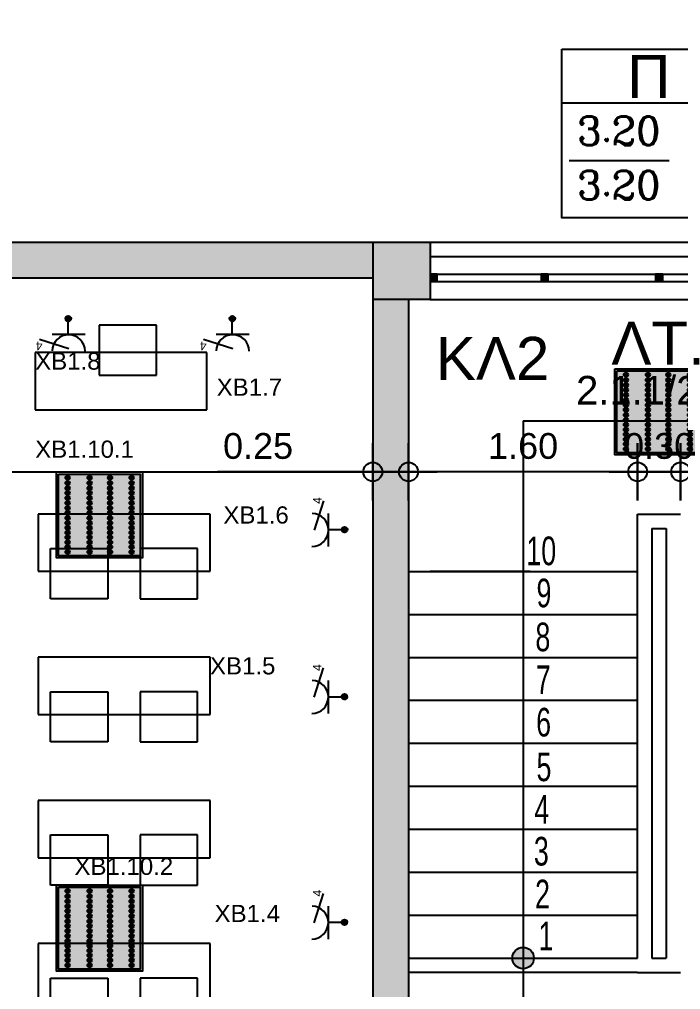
# Model space of a CAD drawing. Header units: metres. Extents: x 0 to 132, y -109 to 310.
# Drawn here: x 26.75 to 31.37, y 201.95 to 208.73 of the extents above; entities that cross this region are included whole.
import ezdxf

# ---------------------------------------------------------------- set-up
doc = ezdxf.new("R2010")
doc.units = ezdxf.units.M
doc.header["$LTSCALE"] = 0.036
doc.layers.get('0').update_dxf_attribs({"color": 252})
doc.layers.get('Defpoints').update_dxf_attribs({"color": 252})
for name, color, linetype in [('arxitektonika', 254, 'Continuous'), ('DIMBLK', 252, 'Continuous'), ('electext', 20, 'Continuous'), ('Epipla', 252, 'Continuous'), ('HLEK-SYMBOL', 3, 'Continuous'), ('HLEK_FL001_SYMBOLS', 230, 'Continuous'), ('mihanologika text', 20, 'Continuous'), ('Parathira', 252, 'Continuous')]:
    doc.layers.add(name, color=color, linetype=linetype)
doc.styles.add('COMU-C', font='ugcompl.shx', dxfattribs={"width": 0.7})
doc.styles.add('COMU-N', font='arial.ttf')
doc.styles.get("Standard").update_dxf_attribs({"font": 'arial.ttf'})
doc.dimstyles.new('CADWDOT', dxfattribs={"dimscale": 0.1, "dimtxt": 1.8, "dimasz": 0.08, "dimexe": 2, "dimexo": 0, "dimgap": 0.09, "dimtad": 0, "dimrnd": 0.001, "dimzin": 0, "dimdsep": 46, "dimtxsty": 'Standard', "dimblk1": 'ARTDIM', "dimblk2": 'ARTDIM', "dimsah": 1, "dimcen": 0.09, "dimdle": 0.05, "dimse1": 1, "dimse2": 1, "dimadec": 0, "dimazin": 0, "dimtfac": 1, "dimtmove": 0, "dimatfit": 3, "dimldrblk": 'ARTDIM', "dimfxl": 2, "dimtvp": 0.9999, "dimtolj": 1, "dimtzin": 0, "dimarcsym": 0})

# ---------------------------------------------------------------- blocks, each defined once
blk = doc.blocks.new('ARTDIM')
at = {"layer": 'DIMBLK'}
for p, q in [((0, -24.9975), (0, 24.9975)), ((-24.9975, 0), (24.9975, 0))]:
    blk.add_line(p, q, dxfattribs=at)
blk.add_circle((0, 0), 8.25, dxfattribs=at)
blk = doc.blocks.new('*D567')
at = {"layer": 'arxitektonika', "color": 0, "lineweight": -2}
blk.add_line((11.4262, 212.2326), (55.1102, 212.2326), dxfattribs=at)
at = {"layer": 'Defpoints', "color": 0, "transparency": 16777216}
for p in [(55.1182, 212.2326), (11.4182, 207.9823), (55.1182, 207.9823)]:
    blk.add_point(p, dxfattribs=at)
at = {"layer": 'arxitektonika', "color": 0, "lineweight": -2, "xscale": 0.008, "yscale": 0.008, "zscale": 0.008, "rotation": 180}
blk.add_blockref('ARTDIM', (11.4182, 212.2326), dxfattribs=at)
at = {"layer": 'arxitektonika', "color": 0, "lineweight": -2, "xscale": 0.008, "yscale": 0.008, "zscale": 0.008}
blk.add_blockref('ARTDIM', (55.1182, 212.2326), dxfattribs=at)
at = {"layer": 'arxitektonika', "color": 0, "insert": (33.2682, 212.4126), "char_height": 0.18, "attachment_point": 5}
blk.add_mtext('\\A1;43.70', dxfattribs=at)
blk = doc.blocks.new('A$C3D465094')
at = {"layer": 'Parathira'}
for p, q in [((0.175, 0), (0.175, -3.2)), ((0.225, 0), (0.175, 0)), ((0.175, 0), (0.175, -0.05)), ((0.185, 0), (0.185, -0.05)), ((0.195, 0), (0.195, -0.05)), ((0.205, 0), (0.205, -0.05)), ((0.215, 0), (0.215, -0.05)), ((0.225, 0), (0.225, -3.2)), ((0.225, -0.05), (0.225, 0)), ((0.175, -0.05), (0.225, -0.05)), ((0.225, -0.775), (0.175, -0.775)), ((0.175, -0.775), (0.175, -0.825)), ((0.185, -0.775), (0.185, -0.825)), ((0.195, -0.775), (0.195, -0.825)), ((0.205, -0.775), (0.205, -0.825)), ((0.215, -0.775), (0.215, -0.825)), ((0.225, -0.825), (0.225, -0.775)), ((0.175, -0.825), (0.225, -0.825)), ((0.225, -1.575), (0.175, -1.575)), ((0.175, -1.575), (0.175, -1.625)), ((0.175, -1.625), (0.225, -1.625)), ((0.185, -1.575), (0.185, -1.625)), ((0.195, -1.575), (0.195, -1.625)), ((0.205, -1.575), (0.205, -1.625)), ((0.215, -1.575), (0.215, -1.625)), ((0.225, -1.625), (0.225, -1.575)), ((0.225, -2.375), (0.175, -2.375)), ((0.175, -2.375), (0.175, -2.425)), ((0.175, -2.425), (0.225, -2.425)), ((0.185, -2.375), (0.185, -2.425)), ((0.195, -2.375), (0.195, -2.425)), ((0.205, -2.375), (0.205, -2.425)), ((0.215, -2.375), (0.215, -2.425)), ((0.225, -2.425), (0.225, -2.375)), ((0.225, -3.15), (0.175, -3.15)), ((0.175, -3.15), (0.175, -3.2)), ((0.185, -3.15), (0.185, -3.2)), ((0.195, -3.15), (0.195, -3.2)), ((0.205, -3.15), (0.205, -3.2)), ((0.215, -3.15), (0.215, -3.2)), ((0.225, -3.2), (0.225, -3.15)), ((0.175, -3.2), (0.225, -3.2))]:
    blk.add_line(p, q, dxfattribs=at)
blk = doc.blocks.new('*D686')
at = {"layer": 'arxitektonika', "color": 0, "lineweight": -2}
blk.add_line((31.0602, 205.5675), (29.4762, 205.5675), dxfattribs=at)
at = {"layer": 'Defpoints', "color": 0, "transparency": 16777216}
for p in [(29.4682, 205.5675), (29.4682, 202.1725), (31.0682, 202.1725)]:
    blk.add_point(p, dxfattribs=at)
at = {"layer": 'arxitektonika', "color": 0, "lineweight": -2, "xscale": 0.008, "yscale": 0.008, "zscale": 0.008, "rotation": 180}
blk.add_blockref('ARTDIM', (29.4682, 205.5675), dxfattribs=at)
at = {"layer": 'arxitektonika', "color": 0, "lineweight": -2, "xscale": 0.008, "yscale": 0.008, "zscale": 0.008}
blk.add_blockref('ARTDIM', (31.0682, 205.5675), dxfattribs=at)
at = {"layer": 'arxitektonika', "color": 0, "insert": (30.2682, 205.7475), "char_height": 0.18, "attachment_point": 5}
blk.add_mtext('\\A1;1.60', dxfattribs=at)
blk = doc.blocks.new('*D687')
at = {"layer": 'arxitektonika', "color": 0, "lineweight": -2}
blk.add_line((31.0762, 205.5675), (31.3602, 205.5675), dxfattribs=at)
at = {"layer": 'Defpoints', "color": 0, "transparency": 16777216}
for p in [(31.3682, 205.5675), (31.0682, 205.2725), (31.3682, 205.2725)]:
    blk.add_point(p, dxfattribs=at)
at = {"layer": 'arxitektonika', "color": 0, "lineweight": -2, "xscale": 0.008, "yscale": 0.008, "zscale": 0.008, "rotation": 180}
blk.add_blockref('ARTDIM', (31.0682, 205.5675), dxfattribs=at)
at = {"layer": 'arxitektonika', "color": 0, "lineweight": -2, "xscale": 0.008, "yscale": 0.008, "zscale": 0.008}
blk.add_blockref('ARTDIM', (31.3682, 205.5675), dxfattribs=at)
at = {"layer": 'arxitektonika', "color": 0, "insert": (31.2182, 205.7475), "char_height": 0.18, "attachment_point": 5}
blk.add_mtext('\\A1;0.30', dxfattribs=at)
blk = doc.blocks.new('*D688')
at = {"layer": 'arxitektonika', "color": 0, "lineweight": -2}
blk.add_line((31.3762, 205.5675), (32.9602, 205.5675), dxfattribs=at)
at = {"layer": 'Defpoints', "color": 0, "transparency": 16777216}
for p in [(32.9682, 205.5675), (31.3682, 205.2725), (32.9682, 205.2725)]:
    blk.add_point(p, dxfattribs=at)
at = {"layer": 'arxitektonika', "color": 0, "lineweight": -2, "xscale": 0.008, "yscale": 0.008, "zscale": 0.008, "rotation": 180}
blk.add_blockref('ARTDIM', (31.3682, 205.5675), dxfattribs=at)
at = {"layer": 'arxitektonika', "color": 0, "lineweight": -2, "xscale": 0.008, "yscale": 0.008, "zscale": 0.008}
blk.add_blockref('ARTDIM', (32.9682, 205.5675), dxfattribs=at)
at = {"layer": 'arxitektonika', "color": 0, "insert": (32.1682, 205.7475), "char_height": 0.18, "attachment_point": 5}
blk.add_mtext('\\A1;1.60', dxfattribs=at)
blk = doc.blocks.new('*D691')
at = {"layer": 'arxitektonika', "color": 0, "lineweight": -2}
blk.add_line((22.3262, 205.5675), (29.2102, 205.5675), dxfattribs=at)
at = {"layer": 'Defpoints', "color": 0, "transparency": 16777216}
for p in [(22.3182, 206.319), (29.2182, 206.319), (29.2182, 205.5675)]:
    blk.add_point(p, dxfattribs=at)
at = {"layer": 'arxitektonika', "color": 0, "lineweight": -2, "xscale": 0.008, "yscale": 0.008, "zscale": 0.008, "rotation": 180}
blk.add_blockref('ARTDIM', (22.3182, 205.5675), dxfattribs=at)
at = {"layer": 'arxitektonika', "color": 0, "lineweight": -2, "xscale": 0.008, "yscale": 0.008, "zscale": 0.008}
blk.add_blockref('ARTDIM', (29.2182, 205.5675), dxfattribs=at)
at = {"layer": 'arxitektonika', "color": 0, "insert": (25.7682, 205.7475), "char_height": 0.18, "attachment_point": 5}
blk.add_mtext('\\A1;6.90', dxfattribs=at)
blk = doc.blocks.new('*D692')
at = {"layer": 'arxitektonika', "color": 0, "lineweight": -2}
for p, q in [((29.2182, 205.5675), (28.1338, 205.5675)), ((29.4602, 205.5675), (29.2262, 205.5675))]:
    blk.add_line(p, q, dxfattribs=at)
at = {"layer": 'Defpoints', "color": 0, "transparency": 16777216}
for p in [(29.2182, 206.4502), (29.4682, 206.4502), (29.2182, 205.5675)]:
    blk.add_point(p, dxfattribs=at)
at = {"layer": 'arxitektonika', "color": 0, "lineweight": -2, "xscale": 0.008, "yscale": 0.008, "zscale": 0.008, "rotation": 180}
blk.add_blockref('ARTDIM', (29.2182, 205.5675), dxfattribs=at)
at = {"layer": 'arxitektonika', "color": 0, "lineweight": -2, "xscale": 0.008, "yscale": 0.008, "zscale": 0.008}
blk.add_blockref('ARTDIM', (29.4682, 205.5675), dxfattribs=at)
at = {"layer": 'arxitektonika', "color": 0, "insert": (28.4171, 205.7475), "char_height": 0.18, "attachment_point": 5}
blk.add_mtext('\\A1;0.25', dxfattribs=at)
blk = doc.blocks.new('A$C5883325D')
at = {"layer": 'Epipla'}
for p, q in [((1.1745, -1.3258), (0.7745, -1.3258)), ((0.7745, -1.3258), (0.7745, -2.5258)), ((1.1745, -2.5258), (1.1745, -1.3258)), ((1.9027, -1.3048), (1.9027, -2.5048)), ((2.3027, -1.3048), (1.9027, -1.3048)), ((2.3027, -2.5048), (2.3027, -1.3048)), ((2.9027, -1.3048), (2.9027, -2.5048)), ((3.3027, -1.3048), (2.9027, -1.3048)), ((3.3027, -2.5048), (3.3027, -1.3048)), ((3.9027, -1.3048), (3.9027, -2.5048)), ((4.3027, -1.3048), (3.9027, -1.3048)), ((4.3027, -2.5048), (4.3027, -1.3048)), ((4.9027, -1.3048), (4.9027, -2.5048)), ((5.3027, -1.3048), (4.9027, -1.3048)), ((5.3027, -2.5048), (5.3027, -1.3048)), ((6.3027, -1.3048), (5.9027, -1.3048)), ((5.9027, -1.3048), (5.9027, -2.5048)), ((6.3027, -2.5048), (6.3027, -1.3048)), ((2.144, -1.3918), (2.144, -1.7918)), ((2.494, -1.3918), (2.144, -1.3918)), ((2.494, -1.7918), (2.494, -1.3918)), ((3.144, -1.3918), (3.144, -1.7918)), ((3.494, -1.3918), (3.144, -1.3918)), ((3.494, -1.7918), (3.494, -1.3918)), ((4.144, -1.3918), (4.144, -1.7918)), ((4.494, -1.3918), (4.144, -1.3918)), ((4.494, -1.7918), (4.494, -1.3918)), ((5.144, -1.3918), (5.144, -1.7918)), ((5.494, -1.3918), (5.144, -1.3918)), ((5.494, -1.7918), (5.494, -1.3918)), ((6.494, -1.3918), (6.144, -1.3918)), ((6.144, -1.3918), (6.144, -1.7918)), ((6.494, -1.7918), (6.494, -1.3918)), ((0.9333, -1.6784), (0.5833, -1.6784)), ((0.5833, -1.6784), (0.5833, -2.0784)), ((0.9333, -2.0784), (0.9333, -1.6784)), ((2.144, -1.7918), (2.494, -1.7918)), ((3.144, -1.7918), (3.494, -1.7918)), ((4.144, -1.7918), (4.494, -1.7918)), ((5.144, -1.7918), (5.494, -1.7918)), ((6.144, -1.7918), (6.494, -1.7918)), ((2.144, -2.0179), (2.494, -2.0179)), ((2.144, -2.4179), (2.144, -2.0179)), ((2.494, -2.0179), (2.494, -2.4179)), ((3.144, -2.0179), (3.494, -2.0179)), ((3.144, -2.4179), (3.144, -2.0179)), ((3.494, -2.0179), (3.494, -2.4179)), ((4.144, -2.0179), (4.494, -2.0179)), ((4.144, -2.4179), (4.144, -2.0179)), ((4.494, -2.0179), (4.494, -2.4179)), ((5.144, -2.0179), (5.494, -2.0179)), ((5.144, -2.4179), (5.144, -2.0179)), ((5.494, -2.0179), (5.494, -2.4179)), ((6.144, -2.4179), (6.144, -2.0179)), ((6.144, -2.0179), (6.494, -2.0179)), ((6.494, -2.0179), (6.494, -2.4179)), ((0.5833, -2.0784), (0.9333, -2.0784)), ((2.494, -2.4179), (2.144, -2.4179)), ((3.494, -2.4179), (3.144, -2.4179)), ((4.494, -2.4179), (4.144, -2.4179)), ((5.494, -2.4179), (5.144, -2.4179)), ((6.494, -2.4179), (6.144, -2.4179)), ((1.9027, -2.5048), (2.3027, -2.5048)), ((2.9027, -2.5048), (3.3027, -2.5048)), ((3.9027, -2.5048), (4.3027, -2.5048)), ((4.9027, -2.5048), (5.3027, -2.5048)), ((5.9027, -2.5048), (6.3027, -2.5048)), ((0.7745, -2.5258), (1.1745, -2.5258)), ((2.3027, -3.2048), (1.9027, -3.2048)), ((1.9027, -3.2048), (1.9027, -4.4048)), ((2.3027, -4.4048), (2.3027, -3.2048)), ((3.3027, -3.2048), (2.9027, -3.2048)), ((2.9027, -3.2048), (2.9027, -4.4048)), ((3.3027, -4.4048), (3.3027, -3.2048)), ((4.3027, -3.2048), (3.9027, -3.2048)), ((3.9027, -3.2048), (3.9027, -4.4048)), ((4.3027, -4.4048), (4.3027, -3.2048)), ((5.3027, -3.2048), (4.9027, -3.2048)), ((4.9027, -3.2048), (4.9027, -4.4048)), ((5.3027, -4.4048), (5.3027, -3.2048)), ((5.9027, -3.2048), (5.9027, -4.4048)), ((6.3027, -3.2048), (5.9027, -3.2048)), ((6.3027, -4.4048), (6.3027, -3.2048)), ((2.494, -3.2918), (2.144, -3.2918)), ((2.144, -3.2918), (2.144, -3.6918)), ((2.494, -3.6918), (2.494, -3.2918)), ((3.494, -3.2918), (3.144, -3.2918)), ((3.144, -3.2918), (3.144, -3.6918)), ((3.494, -3.6918), (3.494, -3.2918)), ((4.494, -3.2918), (4.144, -3.2918)), ((4.144, -3.2918), (4.144, -3.6918)), ((4.494, -3.6918), (4.494, -3.2918)), ((5.494, -3.2918), (5.144, -3.2918)), ((5.144, -3.2918), (5.144, -3.6918)), ((5.494, -3.6918), (5.494, -3.2918)), ((6.144, -3.2918), (6.144, -3.6918)), ((6.494, -3.2918), (6.144, -3.2918)), ((6.494, -3.6918), (6.494, -3.2918)), ((2.144, -3.6918), (2.494, -3.6918)), ((3.144, -3.6918), (3.494, -3.6918)), ((4.144, -3.6918), (4.494, -3.6918)), ((5.144, -3.6918), (5.494, -3.6918)), ((6.144, -3.6918), (6.494, -3.6918)), ((2.144, -4.3179), (2.144, -3.9179)), ((2.144, -3.9179), (2.494, -3.9179)), ((2.494, -3.9179), (2.494, -4.3179)), ((3.144, -4.3179), (3.144, -3.9179)), ((3.144, -3.9179), (3.494, -3.9179)), ((3.494, -3.9179), (3.494, -4.3179)), ((4.144, -4.3179), (4.144, -3.9179)), ((4.144, -3.9179), (4.494, -3.9179)), ((4.494, -3.9179), (4.494, -4.3179)), ((5.144, -4.3179), (5.144, -3.9179)), ((5.144, -3.9179), (5.494, -3.9179)), ((5.494, -3.9179), (5.494, -4.3179)), ((6.144, -3.9179), (6.494, -3.9179)), ((6.144, -4.3179), (6.144, -3.9179)), ((6.494, -3.9179), (6.494, -4.3179)), ((2.494, -4.3179), (2.144, -4.3179)), ((3.494, -4.3179), (3.144, -4.3179)), ((4.494, -4.3179), (4.144, -4.3179)), ((5.494, -4.3179), (5.144, -4.3179)), ((6.494, -4.3179), (6.144, -4.3179)), ((1.9027, -4.4048), (2.3027, -4.4048)), ((2.9027, -4.4048), (3.3027, -4.4048)), ((3.9027, -4.4048), (4.3027, -4.4048)), ((4.9027, -4.4048), (5.3027, -4.4048)), ((5.9027, -4.4048), (6.3027, -4.4048)), ((2.3027, -5.1048), (1.9027, -5.1048)), ((1.9027, -5.1048), (1.9027, -6.3048)), ((2.3027, -6.3048), (2.3027, -5.1048)), ((3.3027, -5.1048), (2.9027, -5.1048)), ((2.9027, -5.1048), (2.9027, -6.3048)), ((3.3027, -6.3048), (3.3027, -5.1048)), ((4.3027, -5.1048), (3.9027, -5.1048)), ((3.9027, -5.1048), (3.9027, -6.3048)), ((4.3027, -6.3048), (4.3027, -5.1048)), ((5.3027, -5.1048), (4.9027, -5.1048)), ((4.9027, -5.1048), (4.9027, -6.3048)), ((5.3027, -6.3048), (5.3027, -5.1048)), ((5.9027, -5.1048), (5.9027, -6.3048)), ((6.3027, -5.1048), (5.9027, -5.1048)), ((6.3027, -6.3048), (6.3027, -5.1048)), ((2.494, -5.1918), (2.144, -5.1918)), ((2.144, -5.1918), (2.144, -5.5918)), ((2.494, -5.5918), (2.494, -5.1918)), ((3.494, -5.1918), (3.144, -5.1918)), ((3.144, -5.1918), (3.144, -5.5918)), ((3.494, -5.5918), (3.494, -5.1918)), ((4.494, -5.1918), (4.144, -5.1918)), ((4.144, -5.1918), (4.144, -5.5918)), ((4.494, -5.5918), (4.494, -5.1918)), ((5.494, -5.1918), (5.144, -5.1918)), ((5.144, -5.1918), (5.144, -5.5918)), ((5.494, -5.5918), (5.494, -5.1918)), ((6.144, -5.1918), (6.144, -5.5918)), ((6.494, -5.1918), (6.144, -5.1918)), ((6.494, -5.5918), (6.494, -5.1918)), ((2.144, -5.5918), (2.494, -5.5918)), ((3.144, -5.5918), (3.494, -5.5918)), ((4.144, -5.5918), (4.494, -5.5918)), ((5.144, -5.5918), (5.494, -5.5918)), ((6.144, -5.5918), (6.494, -5.5918)), ((2.144, -6.2179), (2.144, -5.8179)), ((2.144, -5.8179), (2.494, -5.8179)), ((2.494, -5.8179), (2.494, -6.2179)), ((3.144, -6.2179), (3.144, -5.8179)), ((3.144, -5.8179), (3.494, -5.8179)), ((3.494, -5.8179), (3.494, -6.2179)), ((4.144, -6.2179), (4.144, -5.8179)), ((4.144, -5.8179), (4.494, -5.8179)), ((4.494, -5.8179), (4.494, -6.2179)), ((5.144, -6.2179), (5.144, -5.8179)), ((5.144, -5.8179), (5.494, -5.8179)), ((5.494, -5.8179), (5.494, -6.2179)), ((6.144, -5.8179), (6.494, -5.8179)), ((6.144, -6.2179), (6.144, -5.8179)), ((6.494, -5.8179), (6.494, -6.2179)), ((2.494, -6.2179), (2.144, -6.2179)), ((3.494, -6.2179), (3.144, -6.2179)), ((4.494, -6.2179), (4.144, -6.2179)), ((5.494, -6.2179), (5.144, -6.2179)), ((6.494, -6.2179), (6.144, -6.2179)), ((1.9027, -6.3048), (2.3027, -6.3048)), ((2.9027, -6.3048), (3.3027, -6.3048)), ((3.9027, -6.3048), (4.3027, -6.3048)), ((4.9027, -6.3048), (5.3027, -6.3048)), ((5.9027, -6.3048), (6.3027, -6.3048))]:
    blk.add_line(p, q, dxfattribs=at)
blk = doc.blocks.new('gJ6_a14')
at = {"linetype": 'Continuous'}
for p, q in [((-0.1176, 0.1119), (0.113, 0.1119)), ((0, 0.1119), (0, 0))]:
    blk.add_line(p, q, dxfattribs=at)
blk.add_arc((-0.0023, 0.2279), 0.1153, 180, 358.95657, dxfattribs=at)
blk = doc.blocks.new('*X789')
at = {"color": 0}
for p, q in [((15.598, 2.587), (15.737, 2.727)), ((15.598, 2.622), (15.702, 2.727)), ((15.601, 2.607), (15.609, 2.616)), ((15.604, 2.646), (15.605, 2.647)), ((15.605, 2.559), (15.765, 2.719)), ((15.609, 2.652), (15.618, 2.66)), ((15.614, 2.621), (15.623, 2.63)), ((15.617, 2.536), (15.789, 2.707)), ((15.623, 2.665), (15.631, 2.674)), ((15.627, 2.634), (15.636, 2.643)), ((15.631, 2.603), (15.64, 2.612)), ((15.633, 2.516), (15.808, 2.691)), ((15.636, 2.678), (15.645, 2.687)), ((15.64, 2.647), (15.649, 2.656)), ((15.645, 2.616), (15.654, 2.625)), ((15.649, 2.691), (15.658, 2.7)), ((15.653, 2.501), (15.824, 2.672)), ((15.654, 2.66), (15.662, 2.669)), ((15.658, 2.63), (15.667, 2.638)), ((15.662, 2.705), (15.671, 2.714)), ((15.662, 2.599), (15.671, 2.607)), ((15.667, 2.674), (15.676, 2.683)), ((15.671, 2.643), (15.68, 2.652)), ((15.676, 2.718), (15.678, 2.721)), ((15.676, 2.489), (15.836, 2.648)), ((15.676, 2.612), (15.685, 2.621)), ((15.68, 2.687), (15.689, 2.696)), ((15.685, 2.656), (15.693, 2.665)), ((15.689, 2.625), (15.698, 2.634)), ((15.693, 2.7), (15.702, 2.709)), ((15.698, 2.669), (15.707, 2.678)), ((15.702, 2.638), (15.711, 2.647)), ((15.705, 2.482), (15.843, 2.62)), ((15.707, 2.714), (15.715, 2.722)), ((15.707, 2.607), (15.715, 2.616)), ((15.711, 2.683), (15.72, 2.691)), ((15.715, 2.652), (15.724, 2.66)), ((15.72, 2.727), (15.721, 2.728)), ((15.72, 2.621), (15.729, 2.63)), ((15.724, 2.696), (15.733, 2.705)), ((15.729, 2.665), (15.738, 2.674)), ((15.733, 2.634), (15.742, 2.643)), ((15.738, 2.709), (15.746, 2.718)), ((15.738, 2.603), (15.746, 2.612)), ((15.742, 2.678), (15.751, 2.687)), ((15.746, 2.647), (15.755, 2.656)), ((15.751, 2.722), (15.752, 2.724)), ((15.751, 2.616), (15.76, 2.625)), ((15.755, 2.691), (15.764, 2.7)), ((15.76, 2.66), (15.768, 2.669)), ((15.764, 2.63), (15.773, 2.638)), ((15.768, 2.705), (15.777, 2.714)), ((15.768, 2.599), (15.777, 2.607)), ((15.773, 2.674), (15.782, 2.683)), ((15.777, 2.643), (15.786, 2.652)), ((15.782, 2.612), (15.791, 2.621)), ((15.786, 2.687), (15.795, 2.696)), ((15.791, 2.656), (15.799, 2.665)), ((15.795, 2.625), (15.804, 2.634)), ((15.804, 2.669), (15.813, 2.678)), ((15.808, 2.638), (15.817, 2.647)), ((15.813, 2.607), (15.822, 2.616)), ((15.822, 2.652), (15.83, 2.66)), ((15.826, 2.621), (15.835, 2.63)), ((15.839, 2.634), (15.84, 2.635)), ((15.605, 2.577), (15.614, 2.585)), ((15.611, 2.547), (15.618, 2.554)), ((15.618, 2.59), (15.627, 2.599)), ((15.623, 2.559), (15.631, 2.568)), ((15.627, 2.528), (15.636, 2.537)), ((15.636, 2.572), (15.645, 2.581)), ((15.64, 2.541), (15.649, 2.55)), ((15.645, 2.51), (15.654, 2.519)), ((15.649, 2.585), (15.658, 2.594)), ((15.654, 2.554), (15.662, 2.563)), ((15.658, 2.523), (15.667, 2.532)), ((15.664, 2.494), (15.671, 2.501)), ((15.667, 2.568), (15.676, 2.577)), ((15.671, 2.537), (15.68, 2.546)), ((15.676, 2.506), (15.685, 2.515)), ((15.68, 2.581), (15.689, 2.59)), ((15.685, 2.55), (15.693, 2.559)), ((15.689, 2.519), (15.698, 2.528)), ((15.693, 2.594), (15.702, 2.603)), ((15.693, 2.488), (15.702, 2.497)), ((15.698, 2.563), (15.707, 2.572)), ((15.702, 2.532), (15.711, 2.541)), ((15.707, 2.501), (15.715, 2.51)), ((15.711, 2.577), (15.72, 2.585)), ((15.715, 2.546), (15.724, 2.554)), ((15.72, 2.515), (15.729, 2.523)), ((15.724, 2.59), (15.733, 2.599)), ((15.724, 2.484), (15.733, 2.493)), ((15.729, 2.559), (15.738, 2.568)), ((15.733, 2.528), (15.742, 2.537)), ((15.738, 2.497), (15.746, 2.506)), ((15.741, 2.482), (15.842, 2.584)), ((15.742, 2.572), (15.751, 2.581)), ((15.746, 2.541), (15.755, 2.55)), ((15.751, 2.51), (15.76, 2.519)), ((15.755, 2.585), (15.764, 2.594)), ((15.76, 2.554), (15.768, 2.563)), ((15.764, 2.523), (15.773, 2.532)), ((15.768, 2.493), (15.777, 2.501)), ((15.773, 2.568), (15.782, 2.577)), ((15.777, 2.537), (15.786, 2.546)), ((15.782, 2.506), (15.791, 2.515)), ((15.786, 2.581), (15.795, 2.59)), ((15.791, 2.55), (15.799, 2.559)), ((15.795, 2.519), (15.804, 2.528)), ((15.799, 2.594), (15.808, 2.603)), ((15.804, 2.563), (15.813, 2.572)), ((15.808, 2.532), (15.817, 2.541)), ((15.817, 2.577), (15.826, 2.585)), ((15.822, 2.546), (15.83, 2.554)), ((15.83, 2.59), (15.839, 2.599)), ((15.835, 2.559), (15.835, 2.56)), ((15.844, 2.603), (15.844, 2.603))]:
    blk.add_line(p, q, dxfattribs=at)
blk = doc.blocks.new('GJ6_A78')
at = {"layer": 'HLEK-SYMBOL', "color": 0, "linetype": 'Continuous'}
blk.add_circle((0, 0), 0.0989, dxfattribs=at)
at = {"layer": 'HLEK-SYMBOL', "color": 0, "xscale": 0.8, "yscale": 0.8, "zscale": 0.8}
blk.add_blockref('*X789', (-12.576, -2.084), dxfattribs=at)
blk = doc.blocks.new('priza')
at = {"layer": 'HLEK_FL001_SYMBOLS', "rotation": 180}
blk.add_blockref('gJ6_a14', (87.4, -100.4952), dxfattribs=at)
at = {"layer": 'HLEK_FL001_SYMBOLS', "xscale": 0.1951472641207488, "yscale": 0.1951472641207488, "zscale": 0.1951472641207488}
blk.add_blockref('GJ6_A78', (87.4, -100.4953), dxfattribs=at)
blk = doc.blocks.new('priza tetrapli')
at = {"layer": 'HLEK_FL001_SYMBOLS', "ltscale": 5}
blk.add_line((444.1264, -18.901), (444.3314, -18.9664), dxfattribs=at)
at = {"layer": 'HLEK_FL001_SYMBOLS', "rotation": 180}
blk.add_blockref('priza', (531.5297, -119.6074), dxfattribs=at)
at = {"layer": 'HLEK_FL001_SYMBOLS', "ltscale": 5}
blk.add_text('4', height=0.06, dxfattribs=at).set_placement((444.3099, -18.9515))
blk = doc.blocks.new('panel led 4x16W 60x60cm acrylic')
at = {"layer": 'HLEK_FL001_SYMBOLS', "linetype": 'Continuous', "lineweight": 0}
h = blk.add_hatch(color=201, dxfattribs=at)
h.dxf.hatch_style = 1
h.paths.add_polyline_path([(45.4184, 65.5575), (45.4184, 64.9863), (45.9896, 64.9863), (45.9896, 65.5575)])
h.paths.add_polyline_path([(45.6208, 65.3554, -1), (45.6508, 65.3554, -1)], flags=16)
h.paths.add_polyline_path([(45.6208, 65.3904, -1), (45.6508, 65.3904, -1)], flags=16)
h.paths.add_polyline_path([(45.7936, 65.3554, -1), (45.7636, 65.3554, -1)], flags=16)
h.paths.add_polyline_path([(45.7636, 65.3904, -1), (45.7936, 65.3904, -1)], flags=16)
h.paths.add_polyline_path([(45.6508, 65.3202, -1), (45.6208, 65.3202, -1)], flags=16)
h.paths.add_polyline_path([(45.7936, 65.3202, -1), (45.7636, 65.3202, -1)], flags=16)
h.paths.add_polyline_path([(45.6208, 65.4249, -1), (45.6508, 65.4249, -1)], flags=16)
h.paths.add_polyline_path([(45.7636, 65.4249, -1), (45.7936, 65.4249, -1)], flags=16)
h.paths.add_polyline_path([(45.6508, 65.2864, -1), (45.6208, 65.2864, -1)], flags=16)
h.paths.add_polyline_path([(45.7936, 65.2864, -1), (45.7636, 65.2864, -1)], flags=16)
h.paths.add_polyline_path([(45.6208, 65.4586, -1), (45.6508, 65.4586, -1)], flags=16)
h.paths.add_polyline_path([(45.7636, 65.4586, -1), (45.7936, 65.4586, -1)], flags=16)
h.paths.add_polyline_path([(45.6508, 65.2511, -1), (45.6208, 65.2511, -1)], flags=16)
h.paths.add_polyline_path([(45.7936, 65.2511, -1), (45.7636, 65.2511, -1)], flags=16)
h.paths.add_polyline_path([(45.6208, 65.4943, -1), (45.6508, 65.4943, -1)], flags=16)
h.paths.add_polyline_path([(45.7636, 65.4943, -1), (45.7936, 65.4943, -1)], flags=16)
h.paths.add_polyline_path([(45.6508, 65.2158, -1), (45.6208, 65.2158, -1)], flags=16)
h.paths.add_polyline_path([(45.7936, 65.2158, -1), (45.7636, 65.2158, -1)], flags=16)
h.paths.add_polyline_path([(45.6208, 65.531, -1), (45.6508, 65.531, -1)], flags=16)
h.paths.add_polyline_path([(45.7636, 65.531, -1), (45.7936, 65.531, -1)], flags=16)
h.paths.add_polyline_path([(45.6508, 65.1817, -1), (45.6208, 65.1817, -1)], flags=16)
h.paths.add_polyline_path([(45.7936, 65.1817, -1), (45.7636, 65.1817, -1)], flags=16)
h.paths.add_polyline_path([(45.4672, 65.3554, -1), (45.4972, 65.3554, -1)], flags=16)
h.paths.add_polyline_path([(45.4672, 65.3904, -1), (45.4972, 65.3904, -1)], flags=16)
h.paths.add_polyline_path([(45.4972, 65.3202, -1), (45.4672, 65.3202, -1)], flags=16)
h.paths.add_polyline_path([(45.6508, 65.1482, -1), (45.6208, 65.1482, -1)], flags=16)
h.paths.add_polyline_path([(45.9441, 65.3554, -1), (45.9141, 65.3554, -1)], flags=16)
h.paths.add_polyline_path([(45.9441, 65.3904, -1), (45.9141, 65.3904, -1)], flags=16)
h.paths.add_polyline_path([(45.7936, 65.1482, -1), (45.7636, 65.1482, -1)], flags=16)
h.paths.add_polyline_path([(45.4672, 65.4249, -1), (45.4972, 65.4249, -1)], flags=16)
h.paths.add_polyline_path([(45.9441, 65.3202, -1), (45.9141, 65.3202, -1)], flags=16)
h.paths.add_polyline_path([(45.4972, 65.2864, -1), (45.4672, 65.2864, -1)], flags=16)
h.paths.add_polyline_path([(45.9141, 65.4249, -1), (45.9441, 65.4249, -1)], flags=16)
h.paths.add_polyline_path([(45.9441, 65.2864, -1), (45.9141, 65.2864, -1)], flags=16)
h.paths.add_polyline_path([(45.4672, 65.4586, -1), (45.4972, 65.4586, -1)], flags=16)
h.paths.add_polyline_path([(45.9141, 65.4586, -1), (45.9441, 65.4586, -1)], flags=16)
h.paths.add_polyline_path([(45.4972, 65.2511, -1), (45.4672, 65.2511, -1)], flags=16)
h.paths.add_polyline_path([(45.9441, 65.2511, -1), (45.9141, 65.2511, -1)], flags=16)
h.paths.add_polyline_path([(45.4672, 65.4943, -1), (45.4972, 65.4943, -1)], flags=16)
h.paths.add_polyline_path([(45.6508, 65.1152, -1), (45.6208, 65.1152, -1)], flags=16)
h.paths.add_polyline_path([(45.7936, 65.1152, -1), (45.7636, 65.1152, -1)], flags=16)
h.paths.add_polyline_path([(45.9141, 65.4943, -1), (45.9441, 65.4943, -1)], flags=16)
h.paths.add_polyline_path([(45.4972, 65.2158, -1), (45.4672, 65.2158, -1)], flags=16)
h.paths.add_polyline_path([(45.9441, 65.2158, -1), (45.9141, 65.2158, -1)], flags=16)
h.paths.add_polyline_path([(45.4672, 65.531, -1), (45.4972, 65.531, -1)], flags=16)
h.paths.add_polyline_path([(45.9141, 65.531, -1), (45.9441, 65.531, -1)], flags=16)
h.paths.add_polyline_path([(45.4972, 65.1817, -1), (45.4672, 65.1817, -1)], flags=16)
h.paths.add_polyline_path([(45.9441, 65.1817, -1), (45.9141, 65.1817, -1)], flags=16)
h.paths.add_polyline_path([(45.6508, 65.0811, -1), (45.6208, 65.0811, -1)], flags=16)
h.paths.add_polyline_path([(45.7936, 65.0811, -1), (45.7636, 65.0811, -1)], flags=16)
h.paths.add_polyline_path([(45.4972, 65.1482, -1), (45.4672, 65.1482, -1)], flags=16)
h.paths.add_polyline_path([(45.9441, 65.1482, -1), (45.9141, 65.1482, -1)], flags=16)
h.paths.add_polyline_path([(45.6508, 65.048, -1), (45.6208, 65.048, -1)], flags=16)
h.paths.add_polyline_path([(45.7936, 65.048, -1), (45.7636, 65.048, -1)], flags=16)
h.paths.add_polyline_path([(45.4972, 65.1152, -1), (45.4672, 65.1152, -1)], flags=16)
h.paths.add_polyline_path([(45.9441, 65.1152, -1), (45.9141, 65.1152, -1)], flags=16)
h.paths.add_polyline_path([(45.6508, 65.0128, -1), (45.6208, 65.0128, -1)], flags=16)
h.paths.add_polyline_path([(45.4972, 65.0811, -1), (45.4672, 65.0811, -1)], flags=16)
h.paths.add_polyline_path([(45.7936, 65.0128, -1), (45.7636, 65.0128, -1)], flags=16)
h.paths.add_polyline_path([(45.9441, 65.0811, -1), (45.9141, 65.0811, -1)], flags=16)
h.paths.add_polyline_path([(45.4972, 65.048, -1), (45.4672, 65.048, -1)], flags=16)
h.paths.add_polyline_path([(45.9441, 65.048, -1), (45.9141, 65.048, -1)], flags=16)
h.paths.add_polyline_path([(45.4972, 65.0128, -1), (45.4672, 65.0128, -1)], flags=16)
h.paths.add_polyline_path([(45.9441, 65.0128, -1), (45.9141, 65.0128, -1)], flags=16)
h = blk.add_hatch(color=11, dxfattribs=at)
h.dxf.hatch_style = 1
h.paths.add_polyline_path([(45.4972, 65.531, 1), (45.4672, 65.531, 1)])
h = blk.add_hatch(color=11, dxfattribs=at)
h.dxf.hatch_style = 1
h.paths.add_polyline_path([(45.6508, 65.531, 1), (45.6208, 65.531, 1)])
h = blk.add_hatch(color=11, dxfattribs=at)
h.dxf.hatch_style = 1
h.paths.add_polyline_path([(45.7936, 65.531, 1), (45.7636, 65.531, 1)])
h = blk.add_hatch(color=11, dxfattribs=at)
h.dxf.hatch_style = 1
h.paths.add_polyline_path([(45.9441, 65.531, 1), (45.9141, 65.531, 1)])
h = blk.add_hatch(color=11, dxfattribs=at)
h.dxf.hatch_style = 1
h.paths.add_polyline_path([(45.4972, 65.4943, 1), (45.4672, 65.4943, 1)])
h = blk.add_hatch(color=11, dxfattribs=at)
h.dxf.hatch_style = 1
h.paths.add_polyline_path([(45.4972, 65.4586, 1), (45.4672, 65.4586, 1)])
h = blk.add_hatch(color=11, dxfattribs=at)
h.dxf.hatch_style = 1
h.paths.add_polyline_path([(45.6508, 65.4943, 1), (45.6208, 65.4943, 1)])
h = blk.add_hatch(color=11, dxfattribs=at)
h.dxf.hatch_style = 1
h.paths.add_polyline_path([(45.6508, 65.4586, 1), (45.6208, 65.4586, 1)])
h = blk.add_hatch(color=11, dxfattribs=at)
h.dxf.hatch_style = 1
h.paths.add_polyline_path([(45.7936, 65.4943, 1), (45.7636, 65.4943, 1)])
h = blk.add_hatch(color=11, dxfattribs=at)
h.dxf.hatch_style = 1
h.paths.add_polyline_path([(45.7936, 65.4586, 1), (45.7636, 65.4586, 1)])
h = blk.add_hatch(color=11, dxfattribs=at)
h.dxf.hatch_style = 1
h.paths.add_polyline_path([(45.9441, 65.4943, 1), (45.9141, 65.4943, 1)])
h = blk.add_hatch(color=11, dxfattribs=at)
h.dxf.hatch_style = 1
h.paths.add_polyline_path([(45.9441, 65.4586, 1), (45.9141, 65.4586, 1)])
h = blk.add_hatch(color=11, dxfattribs=at)
h.dxf.hatch_style = 1
h.paths.add_polyline_path([(45.4972, 65.4249, 1), (45.4672, 65.4249, 1)])
h = blk.add_hatch(color=11, dxfattribs=at)
h.dxf.hatch_style = 1
h.paths.add_polyline_path([(45.4972, 65.3904, 1), (45.4672, 65.3904, 1)])
h = blk.add_hatch(color=11, dxfattribs=at)
h.dxf.hatch_style = 1
h.paths.add_polyline_path([(45.6508, 65.4249, 1), (45.6208, 65.4249, 1)])
h = blk.add_hatch(color=11, dxfattribs=at)
h.dxf.hatch_style = 1
h.paths.add_polyline_path([(45.6508, 65.3904, 1), (45.6208, 65.3904, 1)])
h = blk.add_hatch(color=11, dxfattribs=at)
h.dxf.hatch_style = 1
h.paths.add_polyline_path([(45.7936, 65.4249, 1), (45.7636, 65.4249, 1)])
h = blk.add_hatch(color=11, dxfattribs=at)
h.dxf.hatch_style = 1
h.paths.add_polyline_path([(45.7936, 65.3904, 1), (45.7636, 65.3904, 1)])
h = blk.add_hatch(color=11, dxfattribs=at)
h.dxf.hatch_style = 1
h.paths.add_polyline_path([(45.9441, 65.4249, 1), (45.9141, 65.4249, 1)])
h = blk.add_hatch(color=11, dxfattribs=at)
h.dxf.hatch_style = 1
h.paths.add_polyline_path([(45.9441, 65.3904, 1), (45.9141, 65.3904, 1)])
h = blk.add_hatch(color=11, dxfattribs=at)
h.dxf.hatch_style = 1
h.paths.add_polyline_path([(45.4972, 65.3554, 1), (45.4672, 65.3554, 1)])
h = blk.add_hatch(color=11, dxfattribs=at)
h.dxf.hatch_style = 1
h.paths.add_polyline_path([(45.4972, 65.3202, 1), (45.4672, 65.3202, 1)])
h = blk.add_hatch(color=11, dxfattribs=at)
h.dxf.hatch_style = 1
h.paths.add_polyline_path([(45.6508, 65.3554, 1), (45.6208, 65.3554, 1)])
h = blk.add_hatch(color=11, dxfattribs=at)
h.dxf.hatch_style = 1
h.paths.add_polyline_path([(45.6508, 65.3202, 1), (45.6208, 65.3202, 1)])
h = blk.add_hatch(color=11, dxfattribs=at)
h.dxf.hatch_style = 1
h.paths.add_polyline_path([(45.7936, 65.3554, 1), (45.7636, 65.3554, 1)])
h = blk.add_hatch(color=11, dxfattribs=at)
h.dxf.hatch_style = 1
h.paths.add_polyline_path([(45.7936, 65.3202, 1), (45.7636, 65.3202, 1)])
h = blk.add_hatch(color=11, dxfattribs=at)
h.dxf.hatch_style = 1
h.paths.add_polyline_path([(45.9441, 65.3554, 1), (45.9141, 65.3554, 1)])
h = blk.add_hatch(color=11, dxfattribs=at)
h.dxf.hatch_style = 1
h.paths.add_polyline_path([(45.9441, 65.3202, 1), (45.9141, 65.3202, 1)])
h = blk.add_hatch(color=11, dxfattribs=at)
h.dxf.hatch_style = 1
h.paths.add_polyline_path([(45.4972, 65.2864, 1), (45.4672, 65.2864, 1)])
h = blk.add_hatch(color=11, dxfattribs=at)
h.dxf.hatch_style = 1
h.paths.add_polyline_path([(45.4972, 65.2511, 1), (45.4672, 65.2511, 1)])
h = blk.add_hatch(color=11, dxfattribs=at)
h.dxf.hatch_style = 1
h.paths.add_polyline_path([(45.6508, 65.2864, 1), (45.6208, 65.2864, 1)])
h = blk.add_hatch(color=11, dxfattribs=at)
h.dxf.hatch_style = 1
h.paths.add_polyline_path([(45.6508, 65.2511, 1), (45.6208, 65.2511, 1)])
h = blk.add_hatch(color=11, dxfattribs=at)
h.dxf.hatch_style = 1
h.paths.add_polyline_path([(45.7936, 65.2864, 1), (45.7636, 65.2864, 1)])
h = blk.add_hatch(color=11, dxfattribs=at)
h.dxf.hatch_style = 1
h.paths.add_polyline_path([(45.7936, 65.2511, 1), (45.7636, 65.2511, 1)])
h = blk.add_hatch(color=11, dxfattribs=at)
h.dxf.hatch_style = 1
h.paths.add_polyline_path([(45.9441, 65.2864, 1), (45.9141, 65.2864, 1)])
h = blk.add_hatch(color=11, dxfattribs=at)
h.dxf.hatch_style = 1
h.paths.add_polyline_path([(45.9441, 65.2511, 1), (45.9141, 65.2511, 1)])
h = blk.add_hatch(color=11, dxfattribs=at)
h.dxf.hatch_style = 1
h.paths.add_polyline_path([(45.4972, 65.2158, 1), (45.4672, 65.2158, 1)])
h = blk.add_hatch(color=11, dxfattribs=at)
h.dxf.hatch_style = 1
h.paths.add_polyline_path([(45.4972, 65.1817, 1), (45.4672, 65.1817, 1)])
h = blk.add_hatch(color=11, dxfattribs=at)
h.dxf.hatch_style = 1
h.paths.add_polyline_path([(45.6508, 65.2158, 1), (45.6208, 65.2158, 1)])
h = blk.add_hatch(color=11, dxfattribs=at)
h.dxf.hatch_style = 1
h.paths.add_polyline_path([(45.6508, 65.1817, 1), (45.6208, 65.1817, 1)])
h = blk.add_hatch(color=11, dxfattribs=at)
h.dxf.hatch_style = 1
h.paths.add_polyline_path([(45.7936, 65.2158, 1), (45.7636, 65.2158, 1)])
h = blk.add_hatch(color=11, dxfattribs=at)
h.dxf.hatch_style = 1
h.paths.add_polyline_path([(45.7936, 65.1817, 1), (45.7636, 65.1817, 1)])
h = blk.add_hatch(color=11, dxfattribs=at)
h.dxf.hatch_style = 1
h.paths.add_polyline_path([(45.9441, 65.2158, 1), (45.9141, 65.2158, 1)])
h = blk.add_hatch(color=11, dxfattribs=at)
h.dxf.hatch_style = 1
h.paths.add_polyline_path([(45.9441, 65.1817, 1), (45.9141, 65.1817, 1)])
h = blk.add_hatch(color=11, dxfattribs=at)
h.dxf.hatch_style = 1
h.paths.add_polyline_path([(45.4972, 65.1482, 1), (45.4672, 65.1482, 1)])
h = blk.add_hatch(color=11, dxfattribs=at)
h.dxf.hatch_style = 1
h.paths.add_polyline_path([(45.4972, 65.1152, 1), (45.4672, 65.1152, 1)])
h = blk.add_hatch(color=11, dxfattribs=at)
h.dxf.hatch_style = 1
h.paths.add_polyline_path([(45.6508, 65.1482, 1), (45.6208, 65.1482, 1)])
h = blk.add_hatch(color=11, dxfattribs=at)
h.dxf.hatch_style = 1
h.paths.add_polyline_path([(45.6508, 65.1152, 1), (45.6208, 65.1152, 1)])
h = blk.add_hatch(color=11, dxfattribs=at)
h.dxf.hatch_style = 1
h.paths.add_polyline_path([(45.7936, 65.1482, 1), (45.7636, 65.1482, 1)])
h = blk.add_hatch(color=11, dxfattribs=at)
h.dxf.hatch_style = 1
h.paths.add_polyline_path([(45.7936, 65.1152, 1), (45.7636, 65.1152, 1)])
h = blk.add_hatch(color=11, dxfattribs=at)
h.dxf.hatch_style = 1
h.paths.add_polyline_path([(45.9441, 65.1482, 1), (45.9141, 65.1482, 1)])
h = blk.add_hatch(color=11, dxfattribs=at)
h.dxf.hatch_style = 1
h.paths.add_polyline_path([(45.9441, 65.1152, 1), (45.9141, 65.1152, 1)])
h = blk.add_hatch(color=11, dxfattribs=at)
h.dxf.hatch_style = 1
h.paths.add_polyline_path([(45.4972, 65.0811, 1), (45.4672, 65.0811, 1)])
h = blk.add_hatch(color=11, dxfattribs=at)
h.dxf.hatch_style = 1
h.paths.add_polyline_path([(45.4972, 65.048, 1), (45.4672, 65.048, 1)])
h = blk.add_hatch(color=11, dxfattribs=at)
h.dxf.hatch_style = 1
h.paths.add_polyline_path([(45.6508, 65.0811, 1), (45.6208, 65.0811, 1)])
h = blk.add_hatch(color=11, dxfattribs=at)
h.dxf.hatch_style = 1
h.paths.add_polyline_path([(45.6508, 65.048, 1), (45.6208, 65.048, 1)])
h = blk.add_hatch(color=11, dxfattribs=at)
h.dxf.hatch_style = 1
h.paths.add_polyline_path([(45.7936, 65.0811, 1), (45.7636, 65.0811, 1)])
h = blk.add_hatch(color=11, dxfattribs=at)
h.dxf.hatch_style = 1
h.paths.add_polyline_path([(45.7936, 65.048, 1), (45.7636, 65.048, 1)])
h = blk.add_hatch(color=11, dxfattribs=at)
h.dxf.hatch_style = 1
h.paths.add_polyline_path([(45.9441, 65.0811, 1), (45.9141, 65.0811, 1)])
h = blk.add_hatch(color=11, dxfattribs=at)
h.dxf.hatch_style = 1
h.paths.add_polyline_path([(45.9441, 65.048, 1), (45.9141, 65.048, 1)])
h = blk.add_hatch(color=11, dxfattribs=at)
h.dxf.hatch_style = 1
h.paths.add_polyline_path([(45.4972, 65.0128, 1), (45.4672, 65.0128, 1)])
h = blk.add_hatch(color=11, dxfattribs=at)
h.dxf.hatch_style = 1
h.paths.add_polyline_path([(45.6508, 65.0128, 1), (45.6208, 65.0128, 1)])
h = blk.add_hatch(color=11, dxfattribs=at)
h.dxf.hatch_style = 1
h.paths.add_polyline_path([(45.7936, 65.0128, 1), (45.7636, 65.0128, 1)])
h = blk.add_hatch(color=11, dxfattribs=at)
h.dxf.hatch_style = 1
h.paths.add_polyline_path([(45.9441, 65.0128, 1), (45.9141, 65.0128, 1)])
at = {"layer": 'HLEK_FL001_SYMBOLS'}
for points in [[(45.4043, 65.5722), (46.0043, 65.5722), (46.0043, 64.9722), (45.4043, 64.9722)], [(45.4184, 65.5575), (45.9896, 65.5575), (45.9896, 64.9863), (45.4184, 64.9863)]]:
    blk.add_lwpolyline(points, close=True, dxfattribs=at)
for centre in [(45.4822, 65.531), (45.6358, 65.531), (45.7786, 65.531), (45.9291, 65.531), (45.4822, 65.4943), (45.4822, 65.4586), (45.6358, 65.4943), (45.6358, 65.4586), (45.7786, 65.4943), (45.7786, 65.4586), (45.9291, 65.4943), (45.9291, 65.4586), (45.4822, 65.4249), (45.4822, 65.3904), (45.6358, 65.4249), (45.6358, 65.3904), (45.7786, 65.4249), (45.7786, 65.3904), (45.9291, 65.4249), (45.9291, 65.3904), (45.4822, 65.3554), (45.4822, 65.3202), (45.6358, 65.3554), (45.6358, 65.3202), (45.7786, 65.3554), (45.7786, 65.3202), (45.9291, 65.3554), (45.9291, 65.3202), (45.4822, 65.2864), (45.4822, 65.2511), (45.6358, 65.2864), (45.6358, 65.2511), (45.7786, 65.2864), (45.7786, 65.2511), (45.9291, 65.2864), (45.9291, 65.2511), (45.4822, 65.2158), (45.4822, 65.1817), (45.6358, 65.2158), (45.6358, 65.1817), (45.7786, 65.2158), (45.7786, 65.1817), (45.9291, 65.2158), (45.9291, 65.1817), (45.4822, 65.1482), (45.4822, 65.1152), (45.6358, 65.1482), (45.6358, 65.1152), (45.7786, 65.1482), (45.7786, 65.1152), (45.9291, 65.1482), (45.9291, 65.1152), (45.4822, 65.0811), (45.4822, 65.048), (45.6358, 65.0811), (45.6358, 65.048), (45.7786, 65.0811), (45.7786, 65.048), (45.9291, 65.0811), (45.9291, 65.048), (45.4822, 65.0128), (45.6358, 65.0128), (45.7786, 65.0128), (45.9291, 65.0128)]:
    blk.add_circle(centre, 0.015, dxfattribs=at)

msp = doc.modelspace()

# ---------------------------------------------------------------- hatches: boundary and pattern name
at = {"layer": 'arxitektonika'}
for points in [[(22.6182, 207.1725), (22.6182, 206.9225), (29.2182, 206.9225), (29.2182, 207.1725)], [(29.2182, 207.1725), (29.2182, 206.7725), (29.6182, 206.7725), (29.6182, 207.1725)], [(29.4682, 206.7725), (29.2182, 206.7725), (29.2182, 201.7725), (29.4682, 201.7725)]]:
    msp.add_hatch(color=256, dxfattribs=at).paths.add_polyline_path(points)
h = msp.add_hatch(color=256, dxfattribs=at)
h.paths.add_polyline_path([(30.2682, 202.1725), (30.1932, 202.1725, 0.414214), (30.2682, 202.0975)])
h.paths.add_polyline_path([(30.2682, 202.0975, 0.414214), (30.3432, 202.1725), (30.2682, 202.1725)])
h.paths.add_polyline_path([(30.2682, 202.1725), (30.3432, 202.1725, 0.414214), (30.2682, 202.2475)])
h.paths.add_polyline_path([(30.2682, 202.1725), (30.2682, 202.2475, 0.414214), (30.1932, 202.1725)])

# ---------------------------------------------------------------- linework, layer by layer
for p, q in [((32.0643, 208.1415), (30.5393, 208.1415)), ((30.5893, 207.7415), (31.2893, 207.7415)), ((22.6182, 207.1725), (29.2182, 207.1725)), ((29.2182, 207.1725), (29.2182, 201.7725)), ((29.2182, 207.1725), (29.6182, 207.1725)), ((29.6182, 207.1725), (29.6182, 206.7725)), ((29.6182, 207.1725), (32.8182, 207.1725)), ((29.6182, 207.0725), (32.8182, 207.0725)), ((22.6182, 206.9225), (29.2182, 206.9225)), ((29.6182, 206.7725), (29.2182, 206.7725)), ((29.4682, 206.7725), (29.4682, 201.7725)), ((29.6182, 206.7725), (32.8182, 206.7725)), ((30.2682, 205.9251), (32.1682, 205.9251)), ((30.2682, 205.9251), (30.2682, 201.7768)), ((31.0682, 205.2725), (31.3682, 205.2725)), ((31.0682, 202.1725), (31.0682, 205.2725)), ((31.1682, 205.1725), (31.2682, 205.1725)), ((31.1682, 205.1725), (31.1682, 202.1725)), ((31.2682, 205.1725), (31.2682, 203.3253)), ((29.4682, 204.8725), (31.0682, 204.8725)), ((29.6182, 204.8725), (31.0682, 204.8725)), ((30.3182, 204.8725), (29.6182, 204.8725)), ((29.4682, 204.5725), (31.0682, 204.5725)), ((29.4682, 204.2725), (31.0682, 204.2725)), ((29.4682, 203.9725), (31.0682, 203.9725)), ((29.4682, 203.6725), (31.0682, 203.6725)), ((29.4682, 203.3725), (31.0682, 203.3725)), ((31.2682, 203.3253), (31.2682, 202.1725)), ((29.4682, 203.0725), (31.0682, 203.0725)), ((29.4682, 202.7725), (31.0682, 202.7725)), ((29.4682, 202.4725), (31.0682, 202.4725)), ((29.4682, 202.1725), (31.0682, 202.1725)), ((31.1682, 202.1725), (31.2182, 202.1725)), ((31.2182, 202.1725), (31.2682, 202.1725)), ((31.0682, 202.0725), (29.4682, 202.0725)), ((31.0682, 202.0725), (31.2182, 202.0725)), ((31.2182, 202.0725), (31.3682, 202.0725))]:
    msp.add_line(p, q, dxfattribs=at)
msp.add_lwpolyline([(30.5393, 208.5193), (32.0643, 208.5193), (32.0643, 207.3415), (30.5393, 207.3415), (30.5393, 208.5193)], dxfattribs=at)
msp.add_circle((30.2682, 202.1725), 0.075, dxfattribs=at)

# ---------------------------------------------------------------- block references
for name, p, rotation in [('A$C3D465094', (29.6182, 206.7225), 90), ('A$C5883325D', (29.3861, 207.1761), 270)]:
    msp.add_blockref(name, p, dxfattribs=dict(at, rotation=rotation))
at = {"layer": 'HLEK_FL001_SYMBOLS'}
for p, rotation in [((471.221, 187.5256), 179.999999999997), ((472.3667, 187.5256), 179.999999999997), ((9.9091, -238.9654), 90), ((9.9082, -240.1321), 90), ((9.9082, -241.7071), 90)]:
    msp.add_blockref('priza tetrapli', p, dxfattribs=dict(at, rotation=rotation))
at = {"layer": 'HLEK_FL001_SYMBOLS', "linetype": 'Continuous', "lineweight": 0}
for p in [(-14.496, 140.7147), (-18.3952, 139.9953), (-18.3952, 137.1099)]:
    msp.add_blockref('panel led 4x16W 60x60cm acrylic', p, dxfattribs=at)

# ---------------------------------------------------------------- texts
at = {"layer": 'arxitektonika', "style": 'COMU-N'}
for s, height, p in [('Π', 0.3, (30.9947, 208.1797)), ('ΛΤ.', 0.3, (30.8846, 206.3164)), ('ΚΛ2', 0.3, (29.6588, 206.2104)), ('2.1.1/2.3', 0.2, (30.6383, 206.0379))]:
    msp.add_text(s, height=height, dxfattribs=at).set_placement(p)
at = {"layer": 'arxitektonika', "style": 'COMU-C', "width": 0.7}
for s, p in [('10', (30.291, 204.9161)), ('9', (30.3618, 204.6222)), ('8', (30.3542, 204.3153)), ('7', (30.3568, 204.0163)), ('6', (30.3593, 203.7199)), ('5', (30.3618, 203.408)), ('4', (30.3466, 203.1115)), ('3', (30.3434, 202.8189)), ('2', (30.3515, 202.5202)), ('1', (30.3761, 202.2261))]:
    msp.add_text(s, height=0.2, dxfattribs=at).set_placement(p)
at = {"layer": 'arxitektonika', "linetype": 'ByBlock', "char_height": 0.2, "attachment_point": 5, "style": 'COMU-N'}
for insert in [(30.9368, 207.9489), (30.9368, 207.5707)]:
    msp.add_mtext('{\\Fcomplex.shx;3.20}', dxfattribs=dict(at, insert=insert))
at = {"layer": 'electext', "char_height": 0.12, "attachment_point": 1}
for s, width, insert in [('XB1.10.1', 0.380216, (26.8603, 205.7863)), ('XB1.10.2', 0.233537, (27.1347, 202.8733))]:
    msp.add_mtext_dynamic_manual_height_columns(s, width=width, gutter_width=0.6, heights=[0], dxfattribs=dict(at, insert=insert))
at = {"layer": 'mihanologika text', "insert": (26.8603, 206.4015), "char_height": 0.12, "attachment_point": 1}
msp.add_mtext('XB1.8', dxfattribs=at)
at = {"layer": 'mihanologika text', "char_height": 0.12, "attachment_point": 1}
for s, width, insert in [('XB1.7', 0.730016, (28.1279, 206.2194)), ('XB1.6', 0.453376, (28.1749, 205.3269)), ('XB1.5', 0.554626, (28.0813, 204.2733)), ('XB1.4', 0.560958, (28.1134, 202.544))]:
    msp.add_mtext_dynamic_manual_height_columns(s, width=width, gutter_width=0.6, heights=[0], dxfattribs=dict(at, insert=insert))

# ---------------------------------------------------------------- dimensions: what is measured, and where the dimension line sits
at = {"layer": 'arxitektonika'}
for base, p1, p2, picture, middle in [((55.1182, 212.2326), (11.4182, 207.9823), (55.1182, 207.9823), '*D567', (33.2682, 212.4126)), ((29.2182, 205.5675), (22.3182, 206.319), (29.2182, 206.319), '*D691', (25.7682, 205.7475)), ((29.4682, 205.5675), (31.0682, 202.1725), (29.4682, 202.1725), '*D686', (30.2682, 205.7475)), ((32.9682, 205.5675), (31.3682, 205.2725), (32.9682, 205.2725), '*D688', (32.1682, 205.7475))]:
    dim = msp.add_linear_dim(base=base, p1=p1, p2=p2, dimstyle='CADWDOT', dxfattribs=at)
    dim.commit()
    dim.dimension.update_dxf_attribs({"geometry": picture, "text_midpoint": middle})
for base, p1, p2, picture, middle in [((29.2182, 205.5675), (29.4682, 206.4502), (29.2182, 206.4502), '*D692', (28.4171, 205.5675)), ((31.3682, 205.5675), (31.0682, 205.2725), (31.3682, 205.2725), '*D687', (31.2182, 205.5675))]:
    dim = msp.add_linear_dim(base=base, p1=p1, p2=p2, dimstyle='CADWDOT', dxfattribs=at)
    dim.commit()
    dim.dimension.update_dxf_attribs({"geometry": picture, "text_midpoint": middle, "dimtype": 160})

doc.saveas('drawing.dxf')
